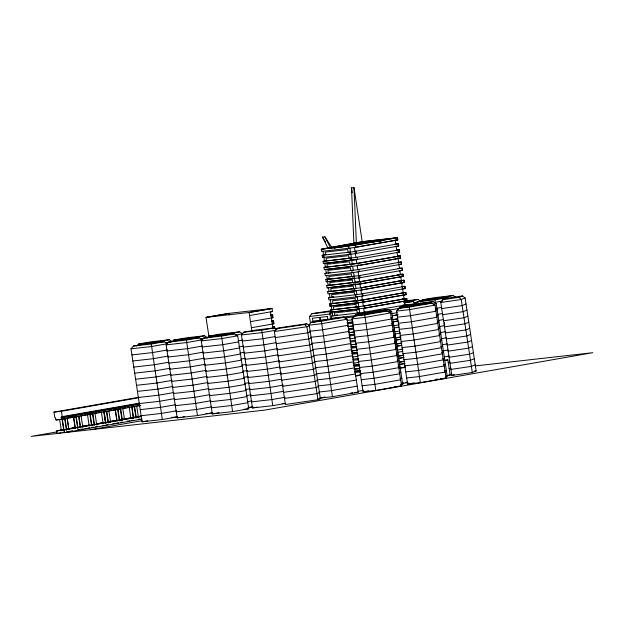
<?xml version="1.0" encoding="UTF-8"?>
<svg xmlns="http://www.w3.org/2000/svg" width="624" height="624" viewBox="0 0 624 624"><rect width="100%" height="100%" fill="white"/><g stroke="black" fill="none" stroke-linecap="round" stroke-linejoin="round"><path stroke-width="0.94" d="M138.778 397.277L53.976 412.121L54.787 417.472L55.723 417.924L55.435 418.727L56.043 419.975L61.417 419.375L61.706 418.018L61.09 417.316L62.236 416.629L139.417 403.12M274.373 331.531L276.26 328.747L278.203 327.951L306.727 323.747L309.34 325.744L320.377 398.728L317.959 399.711L285.41 404.516L274.373 331.531L306.922 326.734L309.34 325.744M440.801 302.515L442.689 299.731L446.066 298.35L462.501 295.924L465.114 297.929L476.151 370.913L472.298 372.481L451.838 375.5L440.801 302.515L461.261 299.497L465.114 297.929M131.009 348.832L133.497 346.016L146.492 343.738L164.276 341.734L167.482 343.715L151.304 346.546L131.009 348.832L142.046 421.808L162.341 419.523L177.567 416.855L171.756 417.456M136.687 346.125L138.551 344.019L151.546 341.741L169.33 339.737L172.544 341.71M166.132 344.877L168.613 342.061L181.607 339.784L199.399 337.779L202.605 339.752L186.428 342.584L166.132 344.877L177.169 417.854L197.465 415.568L212.69 412.901M172.435 341.468L173.675 340.057L186.67 337.787L204.454 335.782L207.659 337.756M201.256 340.915L203.736 338.099L216.731 335.829L234.523 333.824L237.728 335.798L248.765 408.782L232.588 411.614L212.293 413.899L201.256 340.915L221.551 338.629L237.728 335.798M206.934 338.216L208.798 336.102L221.793 333.832L239.577 331.828L242.783 333.801L235.17 335.135M285.137 403.494L272.766 405.662L252.47 407.948L241.433 334.963L243.922 332.147L256.916 329.878L274.7 327.873L277.111 329.355M315.198 322.015L310.362 322.561L309.442 316.477L311.93 313.669L331.477 310.651M347.139 319.215L343.933 317.242L333.684 318.396L311.126 322.343L308.646 325.159L321.399 323.723L347.139 319.215L358.176 392.2L332.436 396.7L319.683 398.143L325.4 397.137M353.184 317.366L355.672 314.551L378.222 310.604L388.471 309.449L391.677 311.423L402.714 384.4L400.811 384.735M352.014 318.88L354.494 316.064L377.052 312.117L387.293 310.963L390.507 312.944L401.544 385.921L375.804 390.429L363.051 391.864L352.014 318.88L364.767 317.444L390.507 312.944M397.73 309.566L400.21 306.751L422.768 302.804L433.017 301.649L436.223 303.623L447.26 376.607L445.435 376.81M396.552 311.087L399.032 308.272L421.59 304.325L431.839 303.17L435.045 305.144L446.082 378.128L420.342 382.629L407.589 384.064L396.552 311.087L409.305 309.652L435.045 305.144M414.812 304.613L417.3 301.798L430.295 299.528L448.079 297.523L435.084 299.793L417.3 301.798M420.49 301.915L422.354 299.801L435.349 297.531L453.133 295.526L456.347 297.5M81.097 415.927L82.859 427.448M95.004 413.494L96.767 425.014M108.919 411.06L110.682 422.581M122.827 408.626L124.457 419.383M136.742 406.193L138.364 416.949M272.282 314.691L272.555 316.493L271.089 316.75L270.816 314.948L272.594 314.629L273.008 317.702L250.489 321.641M273.008 317.702L271.151 317.881M273.203 320.775L273.476 322.577L272.009 322.834L271.736 321.032L273.515 320.705L273.92 323.778L251.41 327.725M273.92 323.778L272.072 323.965M274.615 328.341C275.613 325.658 271.042 326.851 272.93 328.91M321.259 249.21L362.177 241.73L397.597 237.65L397.636 239.967L355.54 247.33L348.488 248.368L348.161 246.176L321.259 249.21L321.594 251.402L349.877 248.126L352.303 264.178L398.978 256.136L397.09 256.347M349.838 254.319L322.514 257.486L322.179 255.286L326.383 254.233M322.514 257.486L323.887 256.924M323.099 261.37L357.053 257.299L357.38 259.498L323.435 263.562L323.099 261.37L324.472 260.809M322.975 251.16L324.488 261.128L325.564 260.684M323.435 263.562L324.808 263M397.535 256.214L400.358 255.895L400.694 258.086L358.301 265.574L324.355 269.646L324.02 267.454L325.393 266.893M348.161 246.176L397.597 237.65M397.972 274.81L401.731 274.381L402.067 276.58L359.97 283.943L328.497 287.648L329.082 291.541L355.984 288.506L353.558 272.454L325.276 275.73L324.94 273.53L326.313 272.977M355.04 251.339L398.518 243.734L398.557 246.043L355.368 253.539M325.861 279.614L359.814 275.543L360.142 277.742L326.188 281.806L325.861 279.614L327.233 279.053M396.544 240.084L354.448 247.455L355.961 257.423L399.438 249.811L399.477 252.127L356.288 259.615L324.815 263.32L325.408 267.212L352.303 264.178M326.188 281.806L327.569 281.252M398.416 274.669L403.12 274.139L403.447 276.331L361.062 283.819L327.109 287.89L326.781 285.698L328.154 285.137M324.02 267.454L357.973 263.383L400.358 255.895M326.656 275.488L328.162 285.457L329.246 285.012M327.109 287.89L328.489 287.329M401.216 280.543L404.04 280.223L404.368 282.415L361.982 289.903L328.029 293.974L327.701 291.782L329.074 291.221M397.059 258.726L357.209 265.699L357.802 269.591L401.279 261.979L401.614 264.17L358.129 271.783L359.635 281.752L328.162 285.457M355.727 315.596L331.711 318.302L331.375 316.103L359.666 312.835L357.232 296.782L328.949 300.05L328.622 297.859L329.995 297.297M358.714 275.668L402.199 268.063L402.238 270.371L359.05 277.859M402.113 292.812L405.881 292.383L406.208 294.583L363.823 302.063L329.87 306.134L329.542 303.943L330.915 303.381M326.781 285.698L360.727 281.627L403.12 274.139M329.87 306.134L331.243 305.573M56.043 419.975L62.338 419.039L64.412 432.666L142.093 419.071M402.09 298.997L406.801 298.467L407.129 300.659L364.744 308.147L330.79 312.218L330.463 310.027L331.835 309.465M327.701 291.782L361.647 287.711L404.04 280.223M330.338 299.809L331.843 309.785L332.927 309.34M330.79 312.218L332.163 311.657M74.342 416.832L78.952 416.302L80.574 427.066M276.26 328.747L304.785 324.535L306.727 323.747M91.868 425.724L90.129 414.188L92.859 413.868L94.489 424.632M331.375 316.103L332.756 315.549M402.987 282.656L360.89 290.027L361.475 293.912L404.96 286.307L405.288 288.499L361.811 296.111L363.316 306.08L405.413 298.709L405.748 300.901L363.652 308.272L364.237 312.156L407.722 304.551L402.566 305.214M116.072 409.531L120.682 409.001L122.312 419.757M329.542 303.943L363.488 299.871L405.881 292.383M310.261 331.828L307.843 332.81L275.293 337.615M133.606 418.415L131.859 406.887L134.597 406.567L136.219 417.323M330.463 310.027L364.408 305.955L406.801 298.467M311.181 337.912L308.763 338.894L276.214 343.699M312.101 343.988L309.683 344.978L277.134 349.775M313.022 350.072L310.604 351.055L278.054 355.859M313.942 356.156L311.524 357.139L278.967 361.943M442.689 299.731L459.124 297.305L462.501 295.924M314.863 362.232L312.445 363.223L279.887 368.02M466.034 304.013L462.181 305.581L441.722 308.599M315.783 368.316L313.365 369.307L280.808 374.104M466.947 310.089L463.102 311.665L442.642 314.683M316.703 374.4L314.278 375.383L281.728 380.188M467.867 316.173L464.022 317.741L443.563 320.759M317.616 380.484L315.198 381.467L282.649 386.272M468.788 322.257L464.942 323.825L444.483 326.843M318.536 386.56L316.118 387.551L283.569 392.348M469.708 328.341L465.863 329.909L445.403 332.927M319.457 392.644L317.039 393.627L284.489 398.432M470.629 334.417L466.783 335.985L446.324 339.004M471.549 340.501L467.704 342.069L447.244 345.088M472.469 346.585L468.624 348.153L448.165 351.172M473.39 352.661L469.544 354.237L449.085 357.248M474.31 358.745L470.457 360.313L450.005 363.332M475.231 364.829L471.377 366.397L450.918 369.416M451.838 375.5L454.147 374.556M354.12 245.263L396.217 237.892L363.269 241.605L322.647 248.968L349.541 245.934M334.277 247.962L363.457 242.853L381.342 240.841M334.558 247.985L363.246 242.962L381.592 240.895M398.011 258.554L399.305 258.328L397.426 258.547M328.201 272.641L330.08 272.314M328.349 272.688L330.229 272.36M328.177 278.889L330.213 278.6M359.635 281.752L401.731 274.381M208.978 336.921L206.021 317.366L228.953 313.357L272.041 308.506L272.501 311.54L249.569 315.557M207.059 317.218L228.883 313.396L229.125 314.964M331.874 296.969L333.91 296.681M271.003 308.654L249.179 312.476L206.021 317.366M272.041 308.506L249.109 312.515L251.932 331.196M404.828 294.824L362.731 302.188L331.258 305.893M169.33 339.737L156.335 342.014L138.551 344.019M133.497 346.016L151.281 344.011L164.276 341.734M204.454 335.782L191.459 338.06L173.675 340.057M165.883 342.88L171.592 341.882M332.592 313.693L309.442 316.477M168.613 342.061L186.404 340.057L199.399 337.779M405.015 301.751L418.01 299.481L421.223 301.454M239.577 331.828L226.582 334.105L208.798 336.102M404.602 302.936L412.955 301.478L416.161 303.451L407.597 304.949M335.728 315.097L337.607 314.761M200.054 339.089L204.812 338.255M272.657 327.116L274.154 326.836L274.396 328.653M453.133 295.526L440.138 297.796L422.354 299.801M203.736 338.099L221.528 336.102L234.523 333.824M413.611 302.788L418.369 301.954M243.922 332.147L261.706 330.143L274.7 327.873M311.126 322.343L321.376 321.188L343.933 317.242M388.471 309.449L365.914 313.396L355.672 314.551M433.017 301.649L410.459 305.596L400.21 306.751M388.619 310.214L400.101 308.201M276.003 330.182L261.729 332.678L241.433 334.963M442.72 300.994L435.107 302.328L435.084 299.793M354.494 316.064L364.744 314.909L387.293 310.963M399.032 308.272L409.282 307.117L431.839 303.17M167.45 349.963L152.225 352.622L131.929 354.908M388.822 311.922L391.677 311.423M433.36 304.13L436.223 303.623M202.574 346.008L187.348 348.668L167.053 350.953M391.123 313.763L397.418 312.593M237.994 340.883L242.752 340.049M238.649 341.882L222.472 344.713L202.176 346.999M392.059 315.783L397.753 314.785M392.41 315.791L398.151 314.785M275.02 336.593L262.649 338.762L242.354 341.047M436.028 308.412L441.737 307.414M168.371 356.039L153.145 358.706L132.85 360.992M348.059 325.299L322.319 329.807L309.566 331.243M390.694 317.834L392.597 317.507M435.232 310.042L437.143 309.707M391.427 319.02L365.687 323.528L352.927 324.964M435.965 311.228L410.225 315.728L397.472 317.171M203.494 352.084L188.269 354.752L167.973 357.037M392.644 319.675L397.387 318.841M393.003 319.675L397.784 318.841M238.914 346.967L243.672 346.133M239.569 347.966L223.392 350.797L203.096 353.083M392.98 321.867L397.722 321.032M392.371 322.039L398.112 321.032M275.941 342.677L263.57 344.846L243.274 347.131M437.9 314.324L442.658 313.49M168.34 362.287L154.066 364.79L133.77 367.076M348.98 331.383L323.24 335.884L310.487 337.327M391.615 323.918L393.518 323.583M436.153 316.126L438.064 315.791M392.348 325.104L366.608 329.612L353.847 331.048M436.886 317.312L411.146 321.812L398.393 323.248M204.415 358.168L189.189 360.836L168.893 363.121M392.964 325.931L399.259 324.761M239.834 353.044L244.592 352.217M240.49 354.042L224.312 356.873L204.017 359.167M393.892 327.951L399.032 327.116M277.813 348.59L264.49 350.922L244.195 353.207M438.82 320.408L443.578 319.574M170.212 368.207L154.986 370.867L134.69 373.152M349.9 337.467L324.16 341.968L311.399 343.403M392.535 330.002L394.438 329.667M437.073 322.202L438.984 321.875M393.26 331.188L367.528 335.689L354.767 337.124M437.806 323.388L412.066 327.896L399.313 329.332M205.335 364.252L190.109 366.912L169.814 369.197M394.485 331.835L399.625 331.009M240.755 359.128L245.513 358.293M241.41 360.126L225.233 362.957L204.937 365.243M394.212 334.207L400.507 333.037M277.781 354.838L265.411 357.006L245.115 359.291M439.741 326.492L444.499 325.658M171.132 374.283L155.906 376.951L135.611 379.236M350.821 343.543L325.081 348.052L312.32 349.487M393.455 336.086L395.359 335.751M437.993 328.286L439.904 327.951M394.181 337.264L368.449 341.773L355.688 343.208M438.727 329.472L412.987 333.98L400.234 335.416M206.255 370.328L191.03 372.996L170.734 375.281M395.405 337.919L401.099 336.921M395.756 337.927L400.546 337.085M241.675 365.212L246.433 364.377M242.33 366.21L226.153 369.041L205.858 371.327M395.733 340.111L400.483 339.284M396.092 340.119L400.873 339.277M279.653 360.758L266.331 363.09L246.035 365.375M440.661 332.569L445.419 331.742M172.052 380.367L156.827 383.035L136.531 385.32M351.733 349.627L326.001 354.136L313.24 355.571M394.376 342.163L396.279 341.827M438.914 334.37L440.817 334.035M395.101 343.348L369.361 347.857L356.608 349.292M439.647 335.556L413.907 340.057L401.154 341.492M207.176 376.412L191.95 379.08L171.655 381.365M396.326 344.003L402.02 343.005M395.725 344.175L401.466 343.169M242.596 371.296L247.354 370.461M243.243 372.294L227.074 375.125L206.778 377.411M396.653 346.195L401.396 345.361M397.012 346.195L401.794 345.361M279.622 367.006L267.251 369.166L246.956 371.452M441.581 338.653L446.339 337.818M172.973 386.451L157.747 389.119L137.452 391.404M352.654 355.711L326.921 360.212L314.161 361.647M395.288 348.247L397.199 347.911M439.834 340.447L441.737 340.119M396.022 349.432L370.282 353.933L357.529 355.376M440.567 341.632L414.827 346.141L402.074 347.576M208.088 382.496L192.871 385.156L172.575 387.442M397.246 350.08L402.94 349.081M243.516 377.372L248.274 376.545M244.163 378.37L227.986 381.202L207.691 383.487M397.574 352.271L402.714 351.445M53.976 412.121L61.433 411.278L138.606 397.769M281.494 372.918L268.172 375.25L247.876 377.536M442.502 344.737L447.26 343.902M173.885 392.535L158.668 395.195L138.372 397.48M353.574 361.787L327.842 366.296L315.081 367.731M396.209 354.331L398.12 353.995M440.755 346.531L442.658 346.195M396.942 355.516L371.202 360.017L358.449 361.452M441.488 347.716L415.748 352.225L402.987 353.66M209.009 388.573L193.783 391.24L173.488 393.526M398.167 356.164L403.853 355.165M397.558 356.335L403.299 355.329M244.436 383.456L249.194 382.621M245.084 384.454L228.907 387.286L208.611 389.571M61.09 417.316L139.222 403.642M398.494 358.355L404.188 357.357M398.853 358.363L403.634 357.529M281.463 379.166L269.092 381.334L248.797 383.62M442.471 350.984L448.18 349.986M61.706 418.018L139.838 404.344M174.806 398.611L159.58 401.279L139.285 403.564M67.236 418.018L72.665 417.066M81.151 415.584L82.961 415.264M84.77 414.952L86.58 414.632M95.059 413.15L96.868 412.831M98.678 412.519L100.487 412.199M109.879 410.553L111.688 410.241M113.498 409.921L115.307 409.609L116.938 420.365L107.882 421.949M123.786 408.119L125.596 407.807M127.405 407.488L129.215 407.168L130.923 418.72M138.005 405.631L139.901 405.304M354.494 367.871L328.754 372.38L316.001 373.815M397.129 360.407L399.04 360.079M441.675 352.615L443.578 352.279M61.417 419.375L140.533 405.522M397.862 361.592L372.122 366.101L359.369 367.536M442.408 353.8L416.668 358.301L403.907 359.736M209.929 394.657L194.704 397.324L174.408 399.61M399.079 362.248L404.773 361.249M399.438 362.248L404.219 361.413M245.357 389.54L250.115 388.705M246.004 390.538L229.827 393.37L209.531 395.655M399.415 364.439L405.109 363.441M398.814 364.611L404.555 363.605M283.335 385.086L270.013 387.41L249.717 389.696M444.335 356.897L449.093 356.062M175.726 404.695L160.501 407.363L140.205 409.648M355.415 373.955L329.675 378.456L316.922 379.899M398.05 366.491L399.961 366.155M442.595 358.699L444.499 358.363M398.783 367.676L373.043 372.185L360.29 373.62M443.321 359.876L417.589 364.385L404.828 365.82M210.85 400.741L195.624 403.408L175.328 405.694M355.594 375.64L361.319 374.642M399.485 367.957L405.21 366.959M355.711 376.069L360.508 375.227M399.875 368.339L405.631 367.333M444.998 360.438L447.876 359.939L450.177 375.149L446.339 375.82M246.277 395.616L251.035 394.789M246.925 396.614L230.747 399.446L210.452 401.731M61.027 432.806L57.096 433.485L56.698 430.849L62.416 429.85M68.133 428.844L74.802 427.682M82.423 426.348L89.092 425.178L81.869 426.504M96.72 423.844L103.389 422.674M108.155 421.84L116.727 420.342M118.63 420.007L120.541 419.671M122.444 419.344L131.017 417.838M132.928 417.503L134.831 417.175L132.99 417.557M136.734 416.84L141.5 416.005M61.292 430.108L58.773 430.544L141.211 416.45M67.961 428.938L75.2 427.674L73.57 416.91M96.689 423.907L103.022 422.799M122.702 419.359L130.845 417.932M136.789 416.894L141.531 416.06M283.304 391.334L270.933 393.494L250.637 395.78M448.11 362.482L450.013 362.146M141.196 416.512L64.015 430.022L56.698 430.849M176.647 410.779L161.421 413.439L141.125 415.724M57.088 431.87L31.2 436.402L264.841 410.093L592.8 352.693L475.168 365.937M356.335 380.032L330.595 384.54L317.842 385.975M398.97 372.575L400.881 372.239M443.516 364.775L445.419 364.447M62.946 432.471L64.865 432.136M66.628 431.824L68.702 431.465M70.442 431.153L72.532 430.794M77.329 429.952L79.248 429.616M81.167 429.281L83.086 428.945M84.731 428.649L86.635 428.321M87.875 428.103L89.794 427.768M91.712 427.432L93.631 427.097M95.55 426.761L97.469 426.426M102.258 425.591L104.177 425.256M106.096 424.921L108.014 424.577M112.804 423.743L115.222 423.314M116.641 423.072L118.56 422.737M120.479 422.401L122.398 422.066M127.187 421.223L129.511 420.81M131.024 420.553L132.935 420.217M138.091 419.312L139.994 418.977M399.703 373.76L373.963 378.261L361.21 379.696M444.241 365.96L418.509 370.469L405.748 371.904M211.77 406.825L196.544 409.484L176.249 411.77M247.198 401.7L251.956 400.865M90.316 429.749L142.186 420.67M247.845 402.698L231.668 405.53L211.372 407.815M142.046 421.808L147.755 420.81M285.168 397.246L271.853 399.578L251.558 401.864M449.03 368.558L450.934 368.23M357.256 386.116L331.516 390.624L318.763 392.059M399.89 378.651L401.794 378.323M444.436 370.859L446.339 370.523M177.169 417.854L180.976 417.191M182.879 416.855L184.782 416.52M400.624 379.837L374.884 384.345L362.131 385.78M445.162 372.044L419.422 376.545L406.669 377.988M212.293 413.899L218.954 412.729M248.11 407.784L252.868 406.949M252.47 407.948L257.228 407.113M401.786 383.167L403.697 382.84M405.608 382.504L407.511 382.169M448.999 374.813L451.854 374.306M322.483 397.496L324.41 397.16M358.012 391.279L363.769 390.273M402.176 383.549L407.932 382.543M363.051 391.864L368.768 390.858M407.589 384.064L414.266 382.902M365.329 312.039L358.277 313.076L358.496 314.543M131.898 406.871L133.333 418.447M88.249 414.398L90.16 414.172M474.287 371.186L476.151 370.913M317.507 399.149L320.377 398.728M105.511 423.314L103.763 411.785L106.774 411.434L108.397 422.198M63.11 418.969L65.036 418.743L66.667 429.499M353.894 243.376L351.53 187.871L353.987 187.598L362.372 243.032M328.13 248.375L322.444 237.104L324.909 236.824L331.796 247.455M394.664 240.295L397.933 239.842M394.313 244.296L398.518 243.734M395.585 246.379L398.853 245.926M322.179 255.286L350.462 252.018M396.614 250.13L399.438 249.811M396.17 250.271L398.057 250.06L398.385 252.252L396.505 252.463M397.886 252.221L399.773 252.01M324.488 261.128L351.382 258.102M397.87 258.406L400.694 258.086M398.011 262.431L401.279 261.979M398.346 264.623L401.614 264.17M324.94 273.53L353.223 270.262L352.638 266.378L325.736 269.404L326.329 273.289M398.432 268.484L402.199 268.063M397.987 268.616L400.811 268.304M399.703 270.574L402.535 270.254M399.266 270.707L401.146 270.496M327.249 279.373L354.143 276.346M327.577 281.564L353.512 278.647M400.624 276.65L403.447 276.331M398.892 280.886L402.652 280.465L360.555 287.836L359.97 283.943M401.099 282.867L404.368 282.415M402.137 286.619L404.96 286.307M402.02 288.951L405.288 288.499M328.622 297.859L356.905 294.59L356.312 290.698L329.417 293.732L330.002 297.617M402.613 292.843L404.492 292.625L362.396 299.996L330.923 303.701M403.385 294.895L406.208 294.583M270.59 311.758L272.501 311.54M402.589 299.029L405.413 298.709M270.418 314.886L272.594 314.629M270.816 314.948L270.535 311.891M404.305 300.979L407.129 300.659M404.906 300.955L418.01 299.481M331.843 309.785L358.745 306.751M403.595 302.531L412.955 301.478M311.93 313.669L329.714 311.665L330.533 319.41M359.073 308.942L332.179 311.977L332.764 315.861M271.339 320.962L273.515 320.705M271.736 321.032L271.456 317.967M344.674 317.944L354.073 316.883M272.259 327.046L274.435 326.789M346.96 320.447L352.607 319.816M347.467 322.624L353.231 321.976M347.038 322.756L352.802 322.109M347.474 323.817L353.114 323.177M347.88 326.531L353.527 325.9M347.63 326.648L353.395 326.001M348.387 328.708L353.192 328.162M348.917 328.731L353.722 328.193M348.395 329.893L354.034 329.261M348.8 332.615L354.448 331.976M348.551 332.725L354.315 332.077M349.307 334.784L355.072 334.136M348.878 334.924L354.643 334.269M349.315 335.977L354.955 335.345M349.471 338.809L355.36 338.06M349.799 341L355.563 340.353M350.228 342.061L355.875 341.422M350.641 344.776L356.281 344.144M351.351 344.783L356.148 344.245M351.14 346.952L356.905 346.304M350.719 347.084L356.483 346.437M351.148 348.145L356.795 347.506M351.562 350.86L357.201 350.22M351.304 350.977L357.068 350.321M352.061 353.036L356.866 352.49M351.64 353.168L357.404 352.521M352.069 354.221L357.716 353.59M352.225 357.053L358.121 356.304M352.56 359.252L358.745 358.465M352.989 360.305L358.628 359.674M353.145 363.137L359.042 362.388M353.902 365.196L357.747 364.767M353.48 365.329L359.245 364.681M353.909 366.389L359.549 365.75M354.323 369.104L359.962 368.472M354.065 369.221L359.83 368.573M444.982 360.266L447.876 359.939M354.822 371.28L360.586 370.625M354.401 371.413L360.165 370.765M354.838 372.528L360.477 371.896M447.283 375.476L450.177 375.149M436.059 379.252L437.884 379.049M440.614 378.745L446.082 378.128M400.897 384.61L402.714 384.4M394.251 386.74L396.076 386.537M397.894 386.334L401.544 385.921M350.883 393.019L352.708 392.816M354.533 392.613L358.176 392.2M248.024 407.433L252.86 406.895M282.181 403.588L284.115 403.369M205.912 413.611L207.847 413.392M209.773 413.174L212.675 412.846M243.929 409.328L248.765 408.782M459.124 297.305L461.261 299.497L472.298 372.481M304.785 324.535L306.922 326.734L317.959 399.711M322.444 237.104L325.627 242.011M324.909 236.824L330.158 247.237M444.382 322.577L444.67 324.503M420.342 382.629L409.282 307.117M397.309 237.767L397.636 239.967M398.229 243.851L398.557 246.043M399.149 249.935L399.477 252.127M400.07 256.012L400.397 258.211M400.99 262.096L401.318 264.287M401.903 268.18L402.238 270.371M402.823 274.264L403.159 276.455M403.744 280.34L404.079 282.532M404.664 286.424L404.999 288.616M405.584 292.508L405.92 294.7M406.505 298.584L406.84 300.784M407.425 304.668L407.644 306.134M395.249 240.31L395.842 244.202M396.17 246.394L396.763 250.286M397.09 252.478L399.516 268.531M399.851 270.722L400.436 274.607M400.772 276.806L403.198 292.859M403.533 295.051L404.118 298.935M404.453 301.127L405.038 305.019M364.658 241.363L364.876 242.822M363.269 241.605L363.457 242.853M351.53 187.871L352.256 192.683M355.212 245.138L355.54 247.33M357.973 263.383L358.301 265.574M360.727 281.627L361.062 283.819M361.647 287.711L361.982 289.903M363.488 299.871L363.823 302.063M364.408 305.955L364.744 308.147M356.288 259.615L356.881 263.507M375.804 390.429L364.744 314.909M350.002 258.344L350.329 260.536M350.922 264.42L351.25 266.62M352.755 276.588L353.09 278.78M353.675 282.672L354.011 284.864M354.596 288.748L354.931 290.94M356.437 300.916L356.772 303.108M357.357 306.992L357.692 309.192M348.13 252.283L347.716 249.561L325.151 252.104L325.564 254.818M349.05 258.359L348.637 255.645L326.071 258.188L326.485 260.902M349.97 264.443L349.557 261.729L326.992 264.272L327.405 266.986M350.891 270.527L350.477 267.805L327.912 270.348L328.325 273.07M351.803 276.604L351.398 273.889L328.832 276.432L329.246 279.146M352.724 282.688L352.318 279.973L329.753 282.516L330.166 285.23M353.644 288.772L353.239 286.057L330.673 288.592L331.079 291.314M354.565 294.856L354.159 292.133L331.594 294.676L331.999 297.391M355.485 300.932L355.072 298.217L332.514 300.76L332.92 303.475M356.405 307.016L355.992 304.301L333.434 306.836L333.84 309.559M357.326 313.1L356.912 310.378L334.347 312.92L334.76 315.643M332.436 396.7L321.376 321.188M272.376 324.051L272.836 327.093M272.766 405.662L261.706 330.143M232.588 411.614L221.528 336.102M197.465 415.568L186.404 340.057M162.341 419.523L151.281 344.011M134.269 406.614L136.009 418.142M120.354 409.048L122.101 420.576M117.983 409.305L119.551 419.89M117.679 409.352L119.418 420.88M115.268 409.617L117.016 421.153M106.447 411.481L108.186 423.017M101.392 412.043L103.1 423.587M92.531 413.915L94.279 425.451M89.856 414.219L91.455 424.788M87.485 414.476L89.193 426.02M78.624 416.348L80.363 427.885M76.253 416.606L77.961 428.158M75.941 416.653L77.688 428.189M73.538 416.926L75.278 428.454M68.944 429.881L67.205 418.353L68.812 429.125M64.709 418.79L66.456 430.318M61.433 411.278L62.236 416.629M62.033 419.086L63.773 430.622M59.662 419.344L61.37 430.895M353.987 187.598L356.359 243.103M104.075 411.739L105.784 423.283L104.075 411.739M356.132 251.222L349.081 252.26L349.409 254.452L356.46 253.414L356.132 251.222M358.894 269.467L351.842 270.504L352.17 272.696L359.221 271.658L358.894 269.467M362.567 293.795L355.516 294.832L355.852 297.024L362.903 295.987L362.567 293.795M319.488 317.405L312.429 318.201L312.866 321.095L319.925 320.299L319.488 317.405M327.366 316.516L320.307 317.312L320.744 320.198L327.803 319.402L327.366 316.516"/></g></svg>
